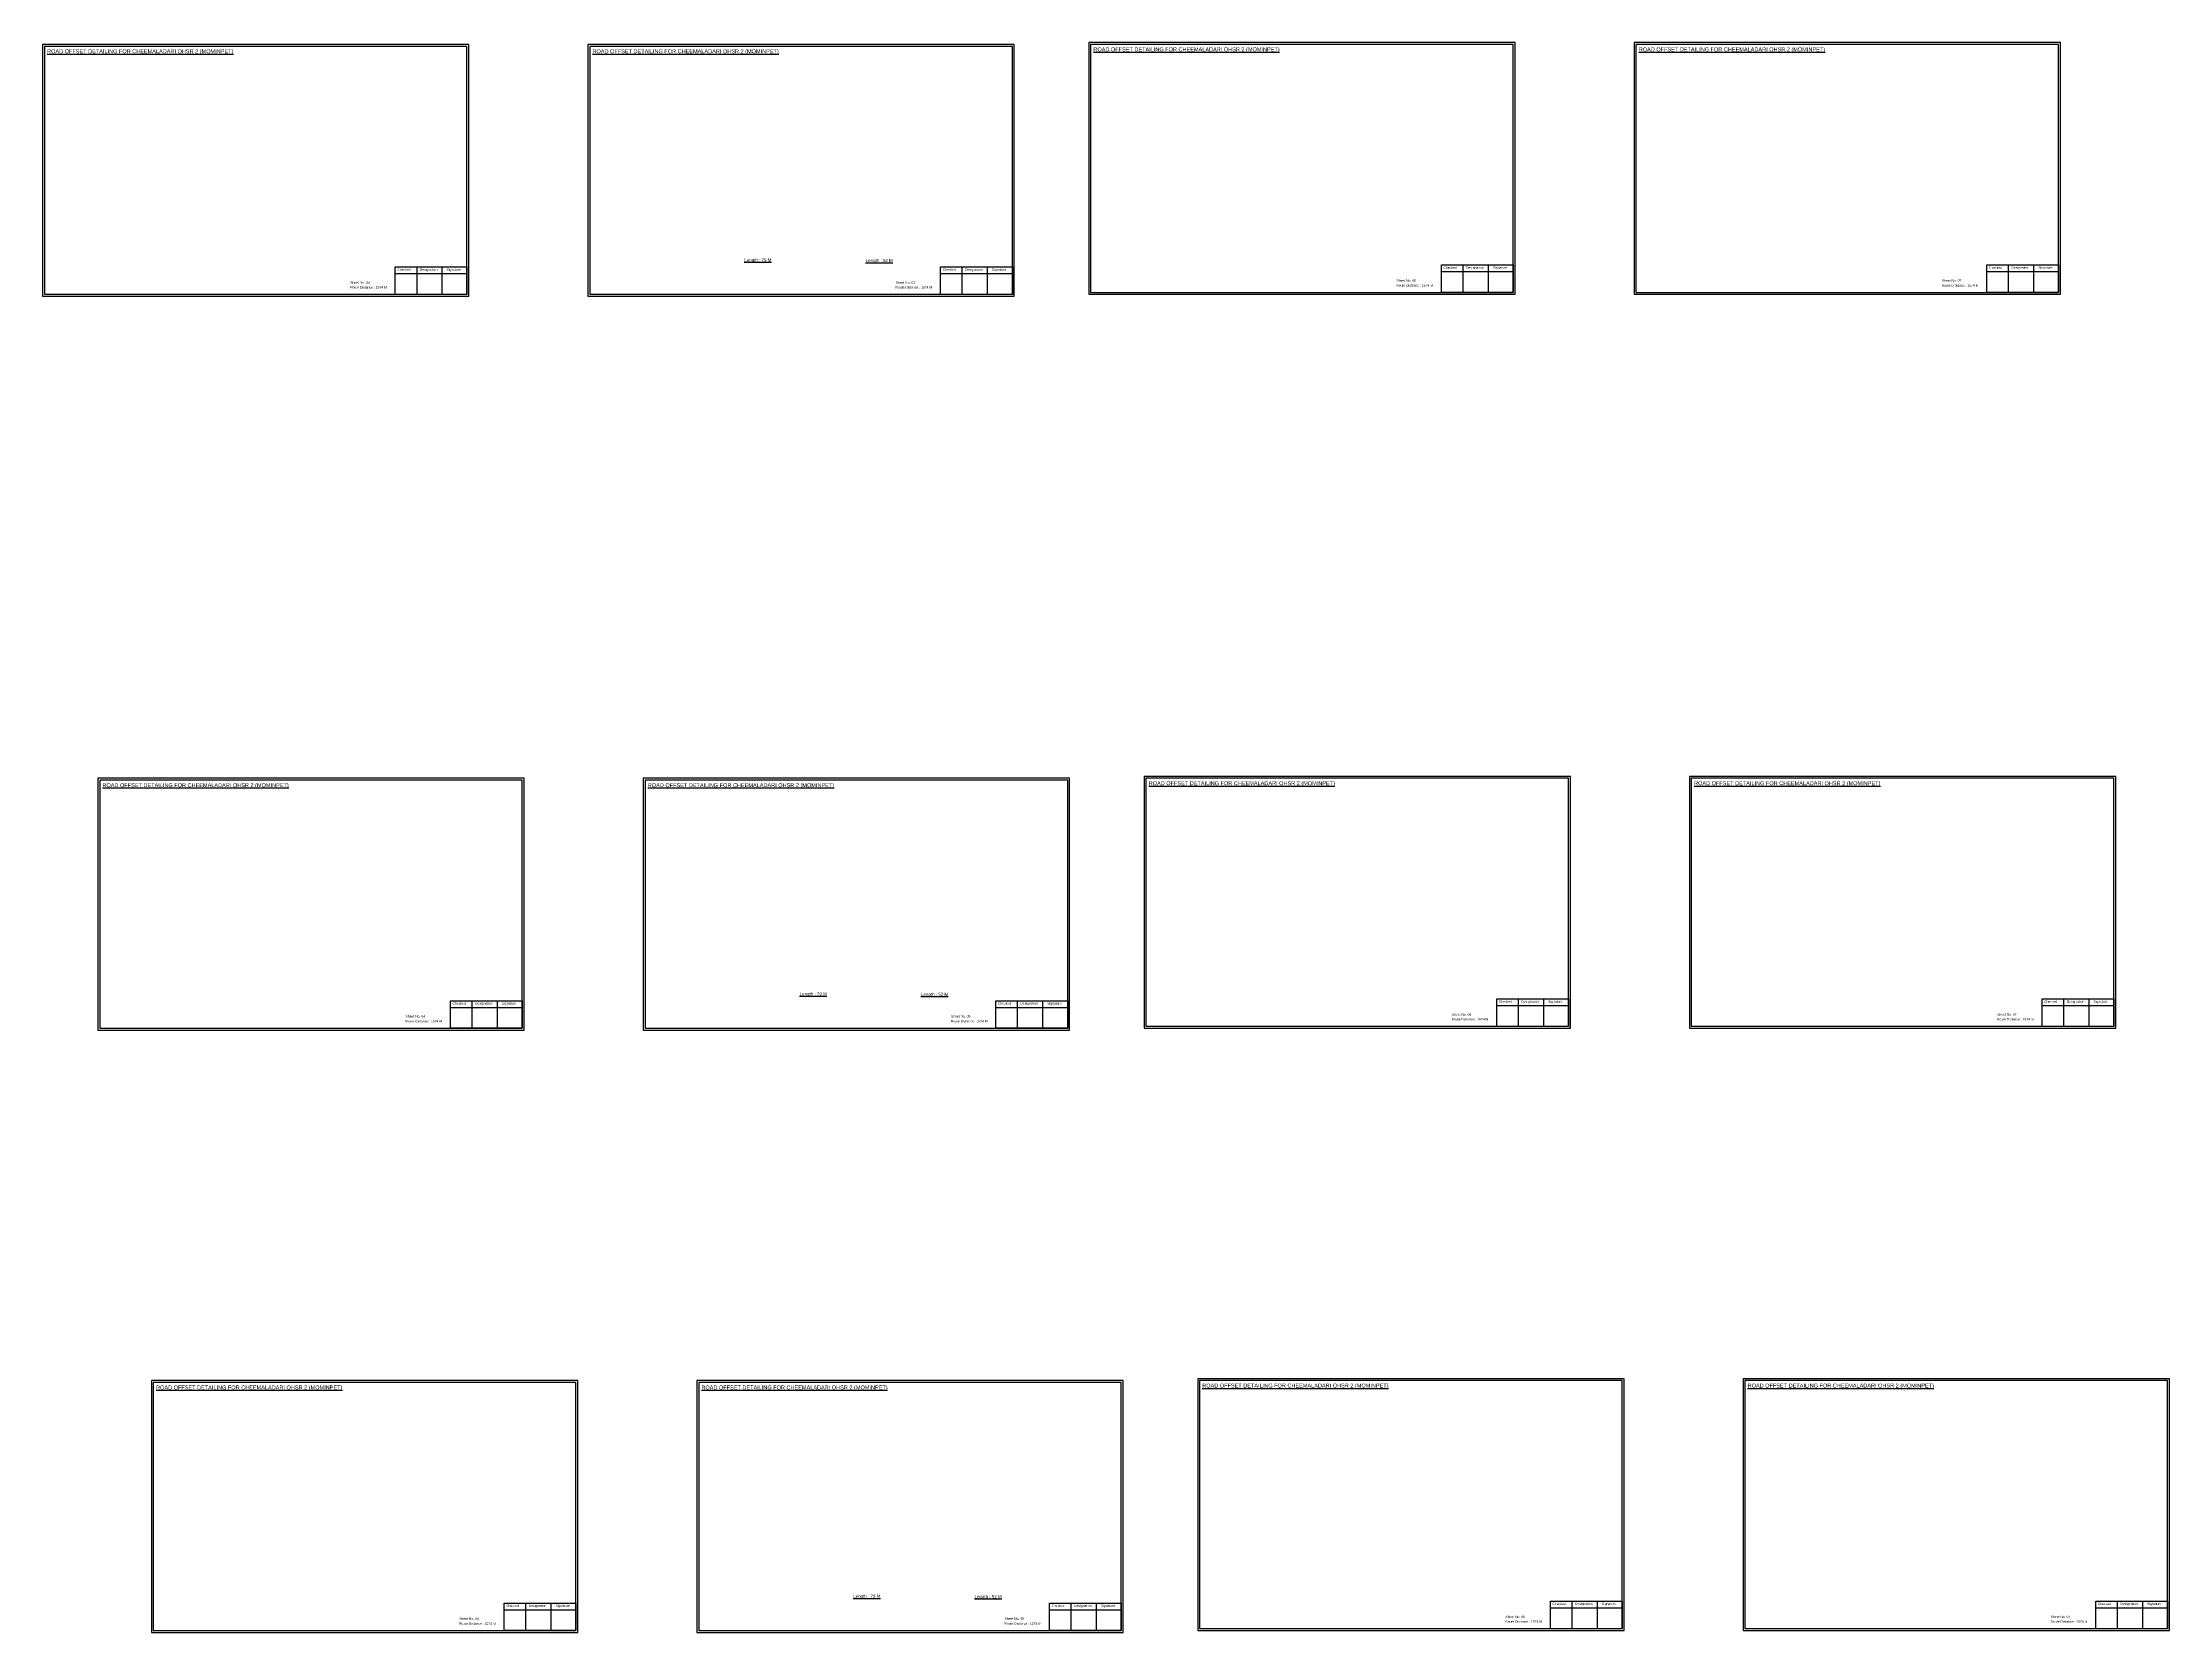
# Model space of a CAD drawing. Header units: inches. Extents: x -117 to 51867, y -12715 to 3423.
# Drawn here: x 22798 to 25474, y -2359 to -360 of the extents above; entities that cross this region are included whole.
import ezdxf

# ---------------------------------------------------------------- set-up
doc = ezdxf.new("R2010")
doc.units = ezdxf.units.IN
doc.header["$MEASUREMENT"] = 0
doc.layers.add('PDF_Geometry', color=7, linetype='Continuous')
doc.layers.add('PDF_Text', color=5, linetype='Continuous')
doc.styles.add('PDF Arial', font='arial.ttf')
doc.styles.get("Standard").update_dxf_attribs({"font": 'arial.ttf'})

msp = doc.modelspace()

# ---------------------------------------------------------------- linework, layer by layer
at = {"layer": 'PDF_Geometry'}
for points in [[(22797.8, -362), (22797.8, -678.7), (23334.2, -678.7), (23334.2, -362)], [(22800.1, -364.4), (22800.1, -676.3), (23331.8, -676.3), (23331.8, -364.4)], [(23483.9, -362), (23483.9, -678.7), (24020.4, -678.7), (24020.4, -362)], [(23486.3, -364.4), (23486.3, -676.3), (24018, -676.3), (24018, -364.4)], [(24114.1, -359.6), (24114.1, -676.3), (24650.6, -676.3), (24650.6, -359.6)], [(24116.4, -361.9), (24116.4, -673.9), (24648.2, -673.9), (24648.2, -361.9)], [(24800.3, -359.6), (24800.3, -676.3), (25336.8, -676.3), (25336.8, -359.6)], [(24802.6, -361.9), (24802.6, -673.9), (25334.4, -673.9), (25334.4, -361.9)], [(24183.7, -1282.7), (24183.7, -1599.4), (24720.2, -1599.4), (24720.2, -1282.7)], [(24869.9, -1282.7), (24869.9, -1599.4), (25406.4, -1599.4), (25406.4, -1282.7)], [(22867.3, -1285.1), (22867.3, -1601.8), (23403.8, -1601.8), (23403.8, -1285.1)], [(22869.7, -1287.4), (22869.7, -1599.4), (23401.4, -1599.4), (23401.4, -1287.4)], [(23553.5, -1285.1), (23553.5, -1601.8), (24090, -1601.8), (24090, -1285.1)], [(23555.8, -1287.4), (23555.8, -1599.4), (24087.6, -1599.4), (24087.6, -1287.4)], [(24186, -1285), (24186, -1597), (24717.8, -1597), (24717.8, -1285)], [(24872.2, -1285), (24872.2, -1597), (25403.9, -1597), (25403.9, -1285)], [(22934.8, -2042.7), (22934.8, -2359.4), (23471.3, -2359.4), (23471.3, -2042.7)], [(22937.1, -2045.1), (22937.1, -2357), (23468.8, -2357), (23468.8, -2045.1)], [(23621, -2042.7), (23621, -2359.4), (24157.4, -2359.4), (24157.4, -2042.7)], [(23623.3, -2045.1), (23623.3, -2357), (24155, -2357), (24155, -2045.1)], [(24251.2, -2040.3), (24251.2, -2357), (24787.6, -2357), (24787.6, -2040.3)], [(24253.5, -2042.6), (24253.5, -2354.6), (24785.2, -2354.6), (24785.2, -2042.6)], [(24937.3, -2040.3), (24937.3, -2357), (25473.8, -2357), (25473.8, -2040.3)], [(24939.7, -2042.6), (24939.7, -2354.6), (25471.4, -2354.6), (25471.4, -2042.6)]]:
    msp.add_lwpolyline(points, close=True, dxfattribs=at)
at = {"layer": 'PDF_Geometry', "color": 242, "true_color": 0xcc1f26}
for points in [[(23331.8, -676.4), (23241.5, -676.4), (23241.5, -641.8), (23331.8, -641.8)], [(24018, -676.4), (23927.7, -676.4), (23927.7, -641.8), (24018, -641.8)], [(24648.2, -674), (24557.8, -674), (24557.8, -639.4), (24648.2, -639.4)], [(25334.4, -674), (25244, -674), (25244, -639.4), (25334.4, -639.4)], [(23401.4, -1599.5), (23311, -1599.5), (23311, -1564.9), (23401.4, -1564.9)], [(24087.6, -1599.5), (23997.2, -1599.5), (23997.2, -1564.9), (24087.6, -1564.9)], [(24717.8, -1597.1), (24627.4, -1597.1), (24627.4, -1562.5), (24717.8, -1562.5)], [(25403.9, -1597.1), (25313.6, -1597.1), (25313.6, -1562.5), (25403.9, -1562.5)], [(23468.8, -2357.1), (23378.5, -2357.1), (23378.5, -2322.5), (23468.8, -2322.5)], [(24155, -2357.1), (24064.7, -2357.1), (24064.7, -2322.5), (24155, -2322.5)], [(24785.2, -2354.7), (24694.9, -2354.7), (24694.9, -2320.1), (24785.2, -2320.1)], [(25471.4, -2354.7), (25381, -2354.7), (25381, -2320.1), (25471.4, -2320.1)]]:
    msp.add_lwpolyline(points, close=True, dxfattribs=at)
for points in [[(23268.5, -641.8), (23268.5, -676.4)], [(23300.2, -641.8), (23300.2, -676.4)], [(23954.6, -641.8), (23954.6, -676.4)], [(23986.4, -641.8), (23986.4, -676.4)], [(24584.8, -639.4), (24584.8, -674)], [(24616.5, -639.4), (24616.5, -674)], [(25271, -639.4), (25271, -674)], [(25302.7, -639.4), (25302.7, -674)], [(23241.5, -650.2), (23331.8, -650.2)], [(23927.7, -650.2), (24018, -650.2)], [(24557.8, -647.8), (24648.2, -647.8)], [(25244, -647.8), (25334.4, -647.8)], [(23311, -1573.3), (23401.4, -1573.3)], [(23338, -1564.9), (23338, -1599.5)], [(23369.8, -1564.9), (23369.8, -1599.5)], [(23997.2, -1573.3), (24087.6, -1573.3)], [(24024.2, -1564.9), (24024.2, -1599.5)], [(24055.9, -1564.9), (24055.9, -1599.5)], [(24627.4, -1570.8), (24717.8, -1570.8)], [(24654.4, -1562.5), (24654.4, -1597.1)], [(24686.1, -1562.5), (24686.1, -1597.1)], [(25313.6, -1570.8), (25403.9, -1570.8)], [(25340.6, -1562.5), (25340.6, -1597.1)], [(25372.3, -1562.5), (25372.3, -1597.1)], [(23405.5, -2322.5), (23405.5, -2357.1)], [(23437.2, -2322.5), (23437.2, -2357.1)], [(24091.7, -2322.5), (24091.7, -2357.1)], [(24123.4, -2322.5), (24123.4, -2357.1)], [(24721.8, -2320.1), (24721.8, -2354.7)], [(24753.6, -2320.1), (24753.6, -2354.7)], [(25408, -2320.1), (25408, -2354.7)], [(25439.8, -2320.1), (25439.8, -2354.7)], [(23378.5, -2330.9), (23468.8, -2330.9)], [(24064.7, -2330.9), (24155, -2330.9)], [(24694.9, -2328.5), (24785.2, -2328.5)], [(25381, -2328.5), (25471.4, -2328.5)]]:
    msp.add_lwpolyline(points, dxfattribs=at)

# ---------------------------------------------------------------- texts
at = {"color": 242, "true_color": 0xcd2027}
for s, height, p in [('%%UROAD OFFSET DETAILING FOR CHEEMALADARI OHSR 2 (MOMINPET)', 5, (22803.5, -373.1)), ('%%UROAD OFFSET DETAILING FOR CHEEMALADARI OHSR 2 (MOMINPET)', 5, (23489.7, -373.1)), ('%%UROAD OFFSET DETAILING FOR CHEEMALADARI OHSR 2 (MOMINPET)', 5, (24119.9, -370.7)), ('%%UROAD OFFSET DETAILING FOR CHEEMALADARI OHSR 2 (MOMINPET)', 5, (24806.1, -370.7)), ('%%ULength : 79 M', 4, (23680.7, -635.1)), ('%%ULength : 52 M', 4, (23833.4, -635.7)), ('%%UROAD OFFSET DETAILING FOR CHEEMALADARI OHSR 2 (MOMINPET)', 5, (22873.1, -1296.2)), ('%%UROAD OFFSET DETAILING FOR CHEEMALADARI OHSR 2 (MOMINPET)', 5, (23559.3, -1296.2)), ('%%UROAD OFFSET DETAILING FOR CHEEMALADARI OHSR 2 (MOMINPET)', 5, (24189.5, -1293.8)), ('%%UROAD OFFSET DETAILING FOR CHEEMALADARI OHSR 2 (MOMINPET)', 5, (24875.7, -1293.8)), ('%%ULength : 79 M', 4, (23750.3, -1558.2)), ('%%ULength : 52 M', 4, (23903, -1558.8)), ('%%UROAD OFFSET DETAILING FOR CHEEMALADARI OHSR 2 (MOMINPET)', 5, (22940.6, -2053.8)), ('%%UROAD OFFSET DETAILING FOR CHEEMALADARI OHSR 2 (MOMINPET)', 5, (23626.7, -2053.8)), ('%%UROAD OFFSET DETAILING FOR CHEEMALADARI OHSR 2 (MOMINPET)', 5, (24256.9, -2051.4)), ('%%UROAD OFFSET DETAILING FOR CHEEMALADARI OHSR 2 (MOMINPET)', 5, (24943.1, -2051.4)), ('%%ULength : 79 M', 4, (23817.7, -2315.8)), ('%%ULength : 52 M', 4, (23970.4, -2316.4))]:
    msp.add_text(s, height=height, dxfattribs=at).set_placement(p)
for s, p in [('Route Distance : 1574 M', (23184.8, -669)), ('Sheet No. 04', (23185, -663)), ('Sheet No. 05', (23871.2, -663)), ('Route Distance : 1574 M', (23871, -669)), ('Sheet No. 06', (24501.3, -660.5)), ('Route Distance : 1574 M', (24501.1, -666.6)), ('Sheet No. 07', (25187.5, -660.5)), ('Route Distance : 1574 M', (25187.3, -666.6)), ('Sheet No. 04', (23254.5, -1586)), ('Route Distance : 1574 M', (23254.4, -1592.1)), ('Sheet No. 05', (23940.7, -1586)), ('Route Distance : 1574 M', (23940.5, -1592.1)), ('Sheet No. 06', (24570.9, -1583.6)), ('Route Distance : 1574 M', (24570.7, -1589.7)), ('Sheet No. 07', (25257.1, -1583.6)), ('Route Distance : 1574 M', (25256.9, -1589.7)), ('Sheet No. 04', (23322, -2343.6)), ('Route Distance : 1574 M', (23321.8, -2349.7)), ('Route Distance : 1574 M', (24008, -2349.7)), ('Sheet No. 05', (24008.2, -2343.6)), ('Route Distance : 1574 M', (24638.2, -2347.3)), ('Sheet No. 06', (24638.4, -2341.2)), ('Sheet No. 07', (25324.5, -2341.2)), ('Route Distance : 1574 M', (25324.4, -2347.3))]:
    msp.add_text(s, height=3).set_placement(p)
at = {"layer": 'PDF_Text', "color": 7, "attachment_point": 7, "style": 'PDF Arial'}
for s, insert, char_height in [('Checked', (24560.4, -644.3), 3), ('Designation', (24588.8, -645.1), 3.001), ('Signature', (24622.5, -645.1), 3), ('Checked', (25246.6, -644.3), 3), ('Designation', (25275, -645.1), 3.001), ('Signature', (25308.7, -645.1), 3), ('Checked', (23244.1, -646.7), 3), ('Designation', (23272.5, -647.5), 3.001), ('Signature', (23306.1, -647.5), 3), ('Checked', (23930.3, -646.7), 3), ('Designation', (23958.6, -647.5), 3.001), ('Signature', (23992.3, -647.5), 3), ('Checked', (23313.7, -1569.8), 3), ('Designation', (23342, -1570.6), 3.001), ('Signature', (23375.7, -1570.6), 3), ('Checked', (23999.8, -1569.8), 3), ('Designation', (24028.2, -1570.6), 3.001), ('Signature', (24061.9, -1570.6), 3), ('Checked', (24630, -1567.4), 3), ('Designation', (24658.4, -1568.2), 3.001), ('Signature', (24692.1, -1568.2), 3), ('Checked', (25316.2, -1567.4), 3), ('Designation', (25344.6, -1568.2), 3.001), ('Signature', (25378.3, -1568.2), 3), ('Checked', (23381.1, -2327.4), 3), ('Designation', (23409.5, -2328.2), 3.001), ('Signature', (23443.2, -2328.2), 3), ('Checked', (24067.3, -2327.4), 3), ('Designation', (24095.7, -2328.2), 3.001), ('Signature', (24129.3, -2328.2), 3), ('Checked', (24697.5, -2325), 3), ('Designation', (24725.8, -2325.8), 3.001), ('Signature', (24759.5, -2325.8), 3), ('Checked', (25383.7, -2325), 3), ('Designation', (25412, -2325.8), 3.001), ('Signature', (25445.7, -2325.8), 3)]:
    msp.add_mtext(s, dxfattribs=dict(at, insert=insert, char_height=char_height))

doc.saveas('drawing.dxf')
